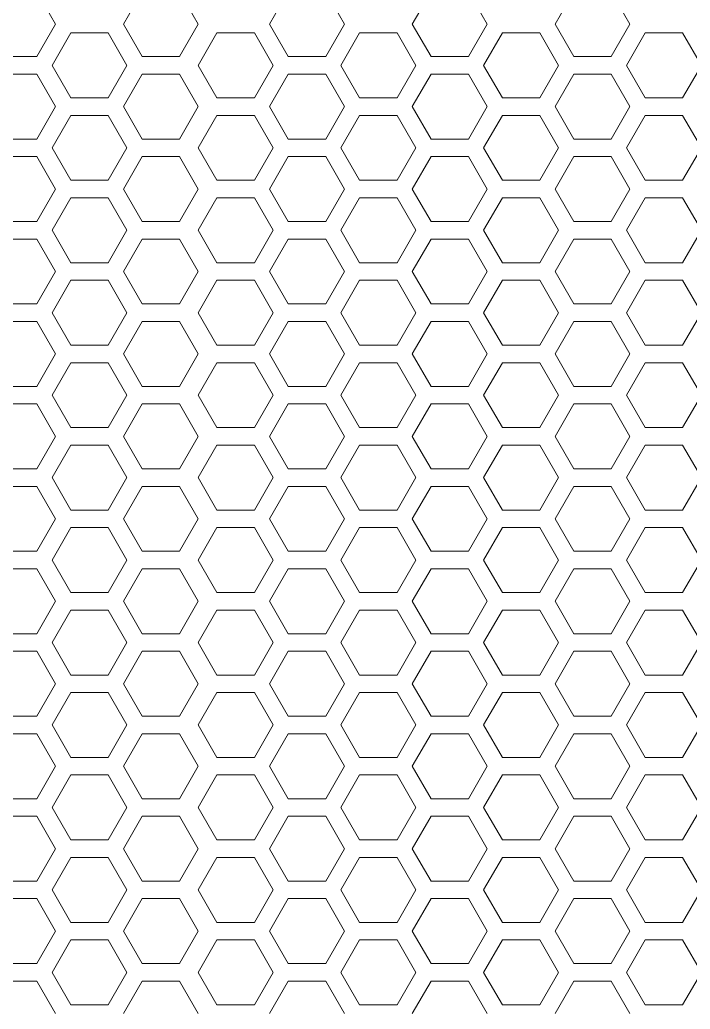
# Model space of a CAD drawing. Header units: millimetres. Extents: x 0 to 140, y -17 to 195.
# Drawn here: x 64.22 to 69.1, y 180.45 to 187.64 of the extents above; entities that cross this region are included whole.
import ezdxf

# ---------------------------------------------------------------- set-up
doc = ezdxf.new("R2010")
doc.units = ezdxf.units.MM
doc.layers.add('4203-42785_1_0', color=7, linetype='Continuous')

# ---------------------------------------------------------------- blocks, each defined once
blk = doc.blocks.new('a')
at = {"layer": '4203-42785_1_0', "color": 0, "linetype": 'ByBlock', "lineweight": 9}
for p, q in [((1507.3328, 491.3307), (1507.2261, 491.1459)), ((1507.653, 491.1459), (1507.5463, 491.3307)), ((1508.1461, 491.3307), (1508.0394, 491.1459)), ((1508.4662, 491.1459), (1508.3595, 491.3307)), ((1508.9594, 491.3307), (1508.8527, 491.1459)), ((1509.2795, 491.1459), (1509.1728, 491.3307)), ((1515.7856, 491.1459), (1515.6789, 491.3307)), ((1516.2788, 491.3307), (1516.1721, 491.1459)), ((1516.5989, 491.1459), (1516.4922, 491.3307)), ((1507.2261, 491.1459), (1507.3328, 490.961)), ((1507.5463, 490.961), (1507.653, 491.1459)), ((1508.0394, 491.1459), (1508.1461, 490.961)), ((1508.3595, 490.961), (1508.4662, 491.1459)), ((1508.8527, 491.1459), (1508.9594, 490.961)), ((1509.1728, 490.961), (1509.2795, 491.1459)), ((1515.6789, 490.961), (1515.7856, 491.1459)), ((1516.1721, 491.1459), (1516.2788, 490.961)), ((1516.4922, 490.961), (1516.5989, 491.1459)), ((1506.9262, 491.096), (1506.8194, 490.9111)), ((1507.1396, 491.096), (1506.9262, 491.096)), ((1507.2464, 490.9111), (1507.1396, 491.096)), ((1507.7395, 491.096), (1507.6327, 490.9111)), ((1507.9529, 491.096), (1507.7395, 491.096)), ((1508.0596, 490.9111), (1507.9529, 491.096)), ((1508.5527, 491.096), (1508.446, 490.9111)), ((1508.7661, 491.096), (1508.5527, 491.096)), ((1508.8728, 490.9111), (1508.7661, 491.096)), ((1509.366, 491.096), (1509.2593, 490.9111)), ((1509.5794, 491.096), (1509.366, 491.096)), ((1509.6862, 490.9111), (1509.5794, 491.096)), ((1515.8721, 491.096), (1515.7654, 490.9111)), ((1516.0855, 491.096), (1515.8721, 491.096)), ((1516.1923, 490.9111), (1516.0855, 491.096)), ((1507.3328, 490.961), (1507.5463, 490.961)), ((1508.1461, 490.961), (1508.3595, 490.961)), ((1508.9594, 490.961), (1509.1728, 490.961)), ((1515.4655, 490.961), (1515.6789, 490.961)), ((1516.2788, 490.961), (1516.4922, 490.961)), ((1506.8194, 490.9111), (1506.9262, 490.7262)), ((1507.1396, 490.7262), (1507.2464, 490.9111)), ((1507.6327, 490.9111), (1507.7395, 490.7262)), ((1507.9529, 490.7262), (1508.0596, 490.9111)), ((1508.446, 490.9111), (1508.5527, 490.7262)), ((1508.7661, 490.7262), (1508.8728, 490.9111)), ((1509.2593, 490.9111), (1509.366, 490.7262)), ((1509.5794, 490.7262), (1509.6862, 490.9111)), ((1515.7654, 490.9111), (1515.8721, 490.7262)), ((1516.0855, 490.7262), (1516.1923, 490.9111)), ((1507.3328, 490.8612), (1507.2261, 490.6763)), ((1507.5463, 490.8612), (1507.3328, 490.8612)), ((1507.653, 490.6763), (1507.5463, 490.8612)), ((1508.1461, 490.8612), (1508.0394, 490.6763)), ((1508.3595, 490.8612), (1508.1461, 490.8612)), ((1508.4662, 490.6763), (1508.3595, 490.8612)), ((1508.9594, 490.8612), (1508.8527, 490.6763)), ((1509.1728, 490.8612), (1508.9594, 490.8612)), ((1509.2795, 490.6763), (1509.1728, 490.8612)), ((1515.6789, 490.8612), (1515.4655, 490.8612)), ((1515.7856, 490.6763), (1515.6789, 490.8612)), ((1516.2788, 490.8612), (1516.1721, 490.6763)), ((1516.4922, 490.8612), (1516.2788, 490.8612)), ((1516.5989, 490.6763), (1516.4922, 490.8612)), ((1506.9262, 490.7262), (1507.1396, 490.7262)), ((1507.7395, 490.7262), (1507.9529, 490.7262)), ((1508.5527, 490.7262), (1508.7661, 490.7262)), ((1509.366, 490.7262), (1509.5794, 490.7262)), ((1515.8721, 490.7262), (1516.0855, 490.7262)), ((1507.2261, 490.6763), (1507.3328, 490.4915)), ((1507.5463, 490.4915), (1507.653, 490.6763)), ((1508.0394, 490.6763), (1508.1461, 490.4915)), ((1508.3595, 490.4915), (1508.4662, 490.6763)), ((1508.8527, 490.6763), (1508.9594, 490.4915)), ((1509.1728, 490.4915), (1509.2795, 490.6763)), ((1515.6789, 490.4915), (1515.7856, 490.6763)), ((1516.1721, 490.6763), (1516.2788, 490.4915)), ((1516.4922, 490.4915), (1516.5989, 490.6763)), ((1506.9262, 490.6264), (1506.8194, 490.4416)), ((1507.1396, 490.6264), (1506.9262, 490.6264)), ((1507.2464, 490.4416), (1507.1396, 490.6264)), ((1507.7395, 490.6264), (1507.6327, 490.4416)), ((1507.9529, 490.6264), (1507.7395, 490.6264)), ((1508.0596, 490.4416), (1507.9529, 490.6264)), ((1508.5527, 490.6264), (1508.446, 490.4416)), ((1508.7661, 490.6264), (1508.5527, 490.6264)), ((1508.8728, 490.4416), (1508.7661, 490.6264)), ((1509.366, 490.6264), (1509.2593, 490.4416)), ((1509.5794, 490.6264), (1509.366, 490.6264)), ((1509.6862, 490.4416), (1509.5794, 490.6264)), ((1515.8721, 490.6264), (1515.7654, 490.4416)), ((1516.0855, 490.6264), (1515.8721, 490.6264)), ((1516.1923, 490.4416), (1516.0855, 490.6264)), ((1507.3328, 490.4915), (1507.5463, 490.4915)), ((1508.1461, 490.4915), (1508.3595, 490.4915)), ((1508.9594, 490.4915), (1509.1728, 490.4915)), ((1515.4655, 490.4915), (1515.6789, 490.4915)), ((1516.2788, 490.4915), (1516.4922, 490.4915)), ((1506.8194, 490.4416), (1506.9262, 490.2567)), ((1507.1396, 490.2567), (1507.2464, 490.4416)), ((1507.6327, 490.4416), (1507.7395, 490.2567)), ((1507.9529, 490.2567), (1508.0596, 490.4416)), ((1508.446, 490.4416), (1508.5527, 490.2567)), ((1508.7661, 490.2567), (1508.8728, 490.4416)), ((1509.2593, 490.4416), (1509.366, 490.2567)), ((1509.5794, 490.2567), (1509.6862, 490.4416)), ((1515.7654, 490.4416), (1515.8721, 490.2567)), ((1516.0855, 490.2567), (1516.1923, 490.4416)), ((1507.3328, 490.3917), (1507.2261, 490.2068)), ((1507.5463, 490.3917), (1507.3328, 490.3917)), ((1507.653, 490.2068), (1507.5463, 490.3917)), ((1508.1461, 490.3917), (1508.0394, 490.2068)), ((1508.3595, 490.3917), (1508.1461, 490.3917)), ((1508.4662, 490.2068), (1508.3595, 490.3917)), ((1508.9594, 490.3917), (1508.8527, 490.2068)), ((1509.1728, 490.3917), (1508.9594, 490.3917)), ((1509.2795, 490.2068), (1509.1728, 490.3917)), ((1515.6789, 490.3917), (1515.4655, 490.3917)), ((1515.7856, 490.2068), (1515.6789, 490.3917)), ((1516.2788, 490.3917), (1516.1721, 490.2068)), ((1516.4922, 490.3917), (1516.2788, 490.3917)), ((1516.5989, 490.2068), (1516.4922, 490.3917)), ((1506.9262, 490.2567), (1507.1396, 490.2567)), ((1507.2261, 490.2068), (1507.3328, 490.0219)), ((1507.5463, 490.0219), (1507.653, 490.2068)), ((1507.7395, 490.2567), (1507.9529, 490.2567)), ((1508.0394, 490.2068), (1508.1461, 490.0219)), ((1508.3595, 490.0219), (1508.4662, 490.2068)), ((1508.5527, 490.2567), (1508.7661, 490.2567)), ((1508.8527, 490.2068), (1508.9594, 490.0219)), ((1509.1728, 490.0219), (1509.2795, 490.2068)), ((1509.366, 490.2567), (1509.5794, 490.2567)), ((1515.6789, 490.0219), (1515.7856, 490.2068)), ((1515.8721, 490.2567), (1516.0855, 490.2567)), ((1516.1721, 490.2068), (1516.2788, 490.0219)), ((1516.4922, 490.0219), (1516.5989, 490.2068)), ((1506.9262, 490.1569), (1506.8194, 489.972)), ((1507.1396, 490.1569), (1506.9262, 490.1569)), ((1507.2464, 489.972), (1507.1396, 490.1569)), ((1507.7395, 490.1569), (1507.6327, 489.972)), ((1507.9529, 490.1569), (1507.7395, 490.1569)), ((1508.0596, 489.972), (1507.9529, 490.1569)), ((1508.5527, 490.1569), (1508.446, 489.972)), ((1508.7661, 490.1569), (1508.5527, 490.1569)), ((1508.8728, 489.972), (1508.7661, 490.1569)), ((1509.366, 490.1569), (1509.2593, 489.972)), ((1509.5794, 490.1569), (1509.366, 490.1569)), ((1509.6862, 489.972), (1509.5794, 490.1569)), ((1515.8721, 490.1569), (1515.7654, 489.972)), ((1516.0855, 490.1569), (1515.8721, 490.1569)), ((1516.1923, 489.972), (1516.0855, 490.1569)), ((1507.3328, 490.0219), (1507.5463, 490.0219)), ((1508.1461, 490.0219), (1508.3595, 490.0219)), ((1508.9594, 490.0219), (1509.1728, 490.0219)), ((1515.4655, 490.0219), (1515.6789, 490.0219)), ((1516.2788, 490.0219), (1516.4922, 490.0219)), ((1506.8194, 489.972), (1506.9262, 489.7872)), ((1507.1396, 489.7872), (1507.2464, 489.972)), ((1507.6327, 489.972), (1507.7395, 489.7872)), ((1507.9529, 489.7872), (1508.0596, 489.972)), ((1508.446, 489.972), (1508.5527, 489.7872)), ((1508.7661, 489.7872), (1508.8728, 489.972)), ((1509.2593, 489.972), (1509.366, 489.7872)), ((1509.5794, 489.7872), (1509.6862, 489.972)), ((1515.7654, 489.972), (1515.8721, 489.7872)), ((1516.0855, 489.7872), (1516.1923, 489.972)), ((1507.3328, 489.9221), (1507.2261, 489.7373)), ((1507.5463, 489.9221), (1507.3328, 489.9221)), ((1507.653, 489.7373), (1507.5463, 489.9221)), ((1508.1461, 489.9221), (1508.0394, 489.7373)), ((1508.3595, 489.9221), (1508.1461, 489.9221)), ((1508.4662, 489.7373), (1508.3595, 489.9221)), ((1508.9594, 489.9221), (1508.8527, 489.7373)), ((1509.1728, 489.9221), (1508.9594, 489.9221)), ((1509.2795, 489.7373), (1509.1728, 489.9221)), ((1515.6789, 489.9221), (1515.4655, 489.9221)), ((1515.7856, 489.7373), (1515.6789, 489.9221)), ((1516.2788, 489.9221), (1516.1721, 489.7373)), ((1516.4922, 489.9221), (1516.2788, 489.9221)), ((1516.5989, 489.7373), (1516.4922, 489.9221)), ((1506.9262, 489.7872), (1507.1396, 489.7872)), ((1507.7395, 489.7872), (1507.9529, 489.7872)), ((1508.5527, 489.7872), (1508.7661, 489.7872)), ((1509.366, 489.7872), (1509.5794, 489.7872)), ((1515.8721, 489.7872), (1516.0855, 489.7872)), ((1507.2261, 489.7373), (1507.3328, 489.5524)), ((1507.5463, 489.5524), (1507.653, 489.7373)), ((1508.0394, 489.7373), (1508.1461, 489.5524)), ((1508.3595, 489.5524), (1508.4662, 489.7373)), ((1508.8527, 489.7373), (1508.9594, 489.5524)), ((1509.1728, 489.5524), (1509.2795, 489.7373)), ((1515.6789, 489.5524), (1515.7856, 489.7373)), ((1516.1721, 489.7373), (1516.2788, 489.5524)), ((1516.4922, 489.5524), (1516.5989, 489.7373)), ((1506.9262, 489.6873), (1506.8194, 489.5025)), ((1507.1396, 489.6873), (1506.9262, 489.6873)), ((1507.2464, 489.5025), (1507.1396, 489.6873)), ((1507.7395, 489.6873), (1507.6327, 489.5025)), ((1507.9529, 489.6873), (1507.7395, 489.6873)), ((1508.0596, 489.5025), (1507.9529, 489.6873)), ((1508.5527, 489.6873), (1508.446, 489.5025)), ((1508.7661, 489.6873), (1508.5527, 489.6873)), ((1508.8728, 489.5025), (1508.7661, 489.6873)), ((1509.366, 489.6873), (1509.2593, 489.5025)), ((1509.5794, 489.6873), (1509.366, 489.6873)), ((1509.6862, 489.5025), (1509.5794, 489.6873)), ((1515.8721, 489.6873), (1515.7654, 489.5025)), ((1516.0855, 489.6873), (1515.8721, 489.6873)), ((1516.1923, 489.5025), (1516.0855, 489.6873)), ((1507.3328, 489.5524), (1507.5463, 489.5524)), ((1508.1461, 489.5524), (1508.3595, 489.5524)), ((1508.9594, 489.5524), (1509.1728, 489.5524)), ((1515.4655, 489.5524), (1515.6789, 489.5524)), ((1516.2788, 489.5524), (1516.4922, 489.5524)), ((1506.8194, 489.5025), (1506.9262, 489.3176)), ((1507.1396, 489.3176), (1507.2464, 489.5025)), ((1507.6327, 489.5025), (1507.7395, 489.3176)), ((1507.9529, 489.3176), (1508.0596, 489.5025)), ((1508.446, 489.5025), (1508.5527, 489.3176)), ((1508.7661, 489.3176), (1508.8728, 489.5025)), ((1509.2593, 489.5025), (1509.366, 489.3176)), ((1509.5794, 489.3176), (1509.6862, 489.5025)), ((1515.7654, 489.5025), (1515.8721, 489.3176)), ((1516.0855, 489.3176), (1516.1923, 489.5025)), ((1507.3328, 489.4526), (1507.2261, 489.2677)), ((1507.5463, 489.4526), (1507.3328, 489.4526)), ((1507.653, 489.2677), (1507.5463, 489.4526)), ((1508.1461, 489.4526), (1508.0394, 489.2677)), ((1508.3595, 489.4526), (1508.1461, 489.4526)), ((1508.4662, 489.2677), (1508.3595, 489.4526)), ((1508.9594, 489.4526), (1508.8527, 489.2677)), ((1509.1728, 489.4526), (1508.9594, 489.4526)), ((1509.2795, 489.2677), (1509.1728, 489.4526)), ((1515.6789, 489.4526), (1515.4655, 489.4526)), ((1515.7856, 489.2677), (1515.6789, 489.4526)), ((1516.2788, 489.4526), (1516.1721, 489.2677)), ((1516.4922, 489.4526), (1516.2788, 489.4526)), ((1516.5989, 489.2677), (1516.4922, 489.4526)), ((1506.9262, 489.3176), (1507.1396, 489.3176)), ((1507.7395, 489.3176), (1507.9529, 489.3176)), ((1508.5527, 489.3176), (1508.7661, 489.3176)), ((1509.366, 489.3176), (1509.5794, 489.3176)), ((1515.8721, 489.3176), (1516.0855, 489.3176)), ((1507.2261, 489.2677), (1507.3328, 489.0828)), ((1507.5463, 489.0828), (1507.653, 489.2677)), ((1508.0394, 489.2677), (1508.1461, 489.0828)), ((1508.3595, 489.0828), (1508.4662, 489.2677)), ((1508.8527, 489.2677), (1508.9594, 489.0828)), ((1509.1728, 489.0828), (1509.2795, 489.2677)), ((1515.6789, 489.0828), (1515.7856, 489.2677)), ((1516.1721, 489.2677), (1516.2788, 489.0828)), ((1516.4922, 489.0828), (1516.5989, 489.2677)), ((1506.9262, 489.2178), (1506.8194, 489.0329)), ((1507.1396, 489.2178), (1506.9262, 489.2178)), ((1507.2464, 489.0329), (1507.1396, 489.2178)), ((1507.7395, 489.2178), (1507.6327, 489.0329)), ((1507.9529, 489.2178), (1507.7395, 489.2178)), ((1508.0596, 489.0329), (1507.9529, 489.2178)), ((1508.5527, 489.2178), (1508.446, 489.0329)), ((1508.7661, 489.2178), (1508.5527, 489.2178)), ((1508.8728, 489.0329), (1508.7661, 489.2178)), ((1509.366, 489.2178), (1509.2593, 489.0329)), ((1509.5794, 489.2178), (1509.366, 489.2178)), ((1509.6862, 489.0329), (1509.5794, 489.2178)), ((1515.8721, 489.2178), (1515.7654, 489.0329)), ((1516.0855, 489.2178), (1515.8721, 489.2178)), ((1516.1923, 489.0329), (1516.0855, 489.2178)), ((1507.3328, 489.0828), (1507.5463, 489.0828)), ((1508.1461, 489.0828), (1508.3595, 489.0828)), ((1508.9594, 489.0828), (1509.1728, 489.0828)), ((1515.4655, 489.0828), (1515.6789, 489.0828)), ((1516.2788, 489.0828), (1516.4922, 489.0828)), ((1506.8194, 489.0329), (1506.9262, 488.8481)), ((1507.1396, 488.8481), (1507.2464, 489.0329)), ((1507.6327, 489.0329), (1507.7395, 488.8481)), ((1507.9529, 488.8481), (1508.0596, 489.0329)), ((1508.446, 489.0329), (1508.5527, 488.8481)), ((1508.7661, 488.8481), (1508.8728, 489.0329)), ((1509.2593, 489.0329), (1509.366, 488.8481)), ((1509.5794, 488.8481), (1509.6862, 489.0329)), ((1515.7654, 489.0329), (1515.8721, 488.8481)), ((1516.0855, 488.8481), (1516.1923, 489.0329)), ((1507.3328, 488.983), (1507.2261, 488.7982)), ((1507.5463, 488.983), (1507.3328, 488.983)), ((1507.653, 488.7982), (1507.5463, 488.983)), ((1508.1461, 488.983), (1508.0394, 488.7982)), ((1508.3595, 488.983), (1508.1461, 488.983)), ((1508.4662, 488.7982), (1508.3595, 488.983)), ((1508.9594, 488.983), (1508.8527, 488.7982)), ((1509.1728, 488.983), (1508.9594, 488.983)), ((1509.2795, 488.7982), (1509.1728, 488.983)), ((1515.6789, 488.983), (1515.4655, 488.983)), ((1515.7856, 488.7982), (1515.6789, 488.983)), ((1516.2788, 488.983), (1516.1721, 488.7982)), ((1516.4922, 488.983), (1516.2788, 488.983)), ((1516.5989, 488.7982), (1516.4922, 488.983)), ((1506.9262, 488.8481), (1507.1396, 488.8481)), ((1507.2261, 488.7982), (1507.3328, 488.6133)), ((1507.5463, 488.6133), (1507.653, 488.7982)), ((1507.7395, 488.8481), (1507.9529, 488.8481)), ((1508.0394, 488.7982), (1508.1461, 488.6133)), ((1508.3595, 488.6133), (1508.4662, 488.7982)), ((1508.5527, 488.8481), (1508.7661, 488.8481)), ((1508.8527, 488.7982), (1508.9594, 488.6133)), ((1509.1728, 488.6133), (1509.2795, 488.7982)), ((1509.366, 488.8481), (1509.5794, 488.8481)), ((1515.6789, 488.6133), (1515.7856, 488.7982)), ((1515.8721, 488.8481), (1516.0855, 488.8481)), ((1516.1721, 488.7982), (1516.2788, 488.6133)), ((1516.4922, 488.6133), (1516.5989, 488.7982)), ((1506.9262, 488.7483), (1506.8194, 488.5634)), ((1507.1396, 488.7483), (1506.9262, 488.7483)), ((1507.2464, 488.5634), (1507.1396, 488.7483)), ((1507.7395, 488.7483), (1507.6327, 488.5634)), ((1507.9529, 488.7483), (1507.7395, 488.7483)), ((1508.0596, 488.5634), (1507.9529, 488.7483)), ((1508.5527, 488.7483), (1508.446, 488.5634)), ((1508.7661, 488.7483), (1508.5527, 488.7483)), ((1508.8728, 488.5634), (1508.7661, 488.7483)), ((1509.366, 488.7483), (1509.2593, 488.5634)), ((1509.5794, 488.7483), (1509.366, 488.7483)), ((1509.6862, 488.5634), (1509.5794, 488.7483)), ((1515.8721, 488.7483), (1515.7654, 488.5634)), ((1516.0855, 488.7483), (1515.8721, 488.7483)), ((1516.1923, 488.5634), (1516.0855, 488.7483)), ((1507.3328, 488.6133), (1507.5463, 488.6133)), ((1508.1461, 488.6133), (1508.3595, 488.6133)), ((1508.9594, 488.6133), (1509.1728, 488.6133)), ((1515.4655, 488.6133), (1515.6789, 488.6133)), ((1516.2788, 488.6133), (1516.4922, 488.6133)), ((1506.8194, 488.5634), (1506.9262, 488.3785)), ((1507.1396, 488.3785), (1507.2464, 488.5634)), ((1507.6327, 488.5634), (1507.7395, 488.3785)), ((1507.9529, 488.3785), (1508.0596, 488.5634)), ((1508.446, 488.5634), (1508.5527, 488.3785)), ((1508.7661, 488.3785), (1508.8728, 488.5634)), ((1509.2593, 488.5634), (1509.366, 488.3785)), ((1509.5794, 488.3785), (1509.6862, 488.5634)), ((1515.7654, 488.5634), (1515.8721, 488.3785)), ((1516.0855, 488.3785), (1516.1923, 488.5634)), ((1507.3328, 488.5135), (1507.2261, 488.3286)), ((1507.5463, 488.5135), (1507.3328, 488.5135)), ((1507.653, 488.3286), (1507.5463, 488.5135)), ((1508.1461, 488.5135), (1508.0394, 488.3286)), ((1508.3595, 488.5135), (1508.1461, 488.5135)), ((1508.4662, 488.3286), (1508.3595, 488.5135)), ((1508.9594, 488.5135), (1508.8527, 488.3286)), ((1509.1728, 488.5135), (1508.9594, 488.5135)), ((1509.2795, 488.3286), (1509.1728, 488.5135)), ((1515.6789, 488.5135), (1515.4655, 488.5135)), ((1515.7856, 488.3286), (1515.6789, 488.5135)), ((1516.2788, 488.5135), (1516.1721, 488.3286)), ((1516.4922, 488.5135), (1516.2788, 488.5135)), ((1516.5989, 488.3286), (1516.4922, 488.5135)), ((1506.9262, 488.3785), (1507.1396, 488.3785)), ((1507.7395, 488.3785), (1507.9529, 488.3785)), ((1508.5527, 488.3785), (1508.7661, 488.3785)), ((1509.366, 488.3785), (1509.5794, 488.3785)), ((1515.8721, 488.3785), (1516.0855, 488.3785)), ((1507.2261, 488.3286), (1507.3328, 488.1438)), ((1507.5463, 488.1438), (1507.653, 488.3286)), ((1508.0394, 488.3286), (1508.1461, 488.1438)), ((1508.3595, 488.1438), (1508.4662, 488.3286)), ((1508.8527, 488.3286), (1508.9594, 488.1438)), ((1509.1728, 488.1438), (1509.2795, 488.3286)), ((1515.6789, 488.1438), (1515.7856, 488.3286)), ((1516.1721, 488.3286), (1516.2788, 488.1438)), ((1516.4922, 488.1438), (1516.5989, 488.3286)), ((1506.9262, 488.2787), (1506.8194, 488.0938)), ((1507.1396, 488.2787), (1506.9262, 488.2787)), ((1507.2464, 488.0938), (1507.1396, 488.2787)), ((1507.7395, 488.2787), (1507.6327, 488.0938)), ((1507.9529, 488.2787), (1507.7395, 488.2787)), ((1508.0596, 488.0938), (1507.9529, 488.2787)), ((1508.5527, 488.2787), (1508.446, 488.0938)), ((1508.7661, 488.2787), (1508.5527, 488.2787)), ((1508.8728, 488.0938), (1508.7661, 488.2787)), ((1509.366, 488.2787), (1509.2593, 488.0938)), ((1509.5794, 488.2787), (1509.366, 488.2787)), ((1509.6862, 488.0938), (1509.5794, 488.2787)), ((1515.8721, 488.2787), (1515.7654, 488.0938)), ((1516.0855, 488.2787), (1515.8721, 488.2787)), ((1516.1923, 488.0938), (1516.0855, 488.2787)), ((1507.3328, 488.1438), (1507.5463, 488.1438)), ((1508.1461, 488.1438), (1508.3595, 488.1438)), ((1508.9594, 488.1438), (1509.1728, 488.1438)), ((1515.4655, 488.1438), (1515.6789, 488.1438)), ((1516.2788, 488.1438), (1516.4922, 488.1438)), ((1506.8194, 488.0938), (1506.9262, 487.909)), ((1507.1396, 487.909), (1507.2464, 488.0938)), ((1507.6327, 488.0938), (1507.7395, 487.909)), ((1507.9529, 487.909), (1508.0596, 488.0938)), ((1508.446, 488.0938), (1508.5527, 487.909)), ((1508.7661, 487.909), (1508.8728, 488.0938)), ((1509.2593, 488.0938), (1509.366, 487.909)), ((1509.5794, 487.909), (1509.6862, 488.0938)), ((1515.7654, 488.0938), (1515.8721, 487.909)), ((1516.0855, 487.909), (1516.1923, 488.0938)), ((1507.3328, 488.0439), (1507.2261, 487.8591)), ((1507.5463, 488.0439), (1507.3328, 488.0439)), ((1507.653, 487.8591), (1507.5463, 488.0439)), ((1508.1461, 488.0439), (1508.0394, 487.8591)), ((1508.3595, 488.0439), (1508.1461, 488.0439)), ((1508.4662, 487.8591), (1508.3595, 488.0439)), ((1508.9594, 488.0439), (1508.8527, 487.8591)), ((1509.1728, 488.0439), (1508.9594, 488.0439)), ((1509.2795, 487.8591), (1509.1728, 488.0439)), ((1515.6789, 488.0439), (1515.4655, 488.0439)), ((1515.7856, 487.8591), (1515.6789, 488.0439)), ((1516.2788, 488.0439), (1516.1721, 487.8591)), ((1516.4922, 488.0439), (1516.2788, 488.0439)), ((1516.5989, 487.8591), (1516.4922, 488.0439)), ((1506.9262, 487.909), (1507.1396, 487.909)), ((1507.7395, 487.909), (1507.9529, 487.909)), ((1508.5527, 487.909), (1508.7661, 487.909)), ((1509.366, 487.909), (1509.5794, 487.909)), ((1515.8721, 487.909), (1516.0855, 487.909)), ((1507.2261, 487.8591), (1507.3328, 487.6742)), ((1507.5463, 487.6742), (1507.653, 487.8591)), ((1508.0394, 487.8591), (1508.1461, 487.6742)), ((1508.3595, 487.6742), (1508.4662, 487.8591)), ((1508.8527, 487.8591), (1508.9594, 487.6742)), ((1509.1728, 487.6742), (1509.2795, 487.8591)), ((1515.6789, 487.6742), (1515.7856, 487.8591)), ((1516.1721, 487.8591), (1516.2788, 487.6742)), ((1516.4922, 487.6742), (1516.5989, 487.8591)), ((1506.9262, 487.8092), (1506.8194, 487.6243)), ((1507.1396, 487.8092), (1506.9262, 487.8092)), ((1507.2464, 487.6243), (1507.1396, 487.8092)), ((1507.7395, 487.8092), (1507.6327, 487.6243)), ((1507.9529, 487.8092), (1507.7395, 487.8092)), ((1508.0596, 487.6243), (1507.9529, 487.8092)), ((1508.5527, 487.8092), (1508.446, 487.6243)), ((1508.7661, 487.8092), (1508.5527, 487.8092)), ((1508.8728, 487.6243), (1508.7661, 487.8092)), ((1509.366, 487.8092), (1509.2593, 487.6243)), ((1509.5794, 487.8092), (1509.366, 487.8092)), ((1509.6862, 487.6243), (1509.5794, 487.8092)), ((1515.8721, 487.8092), (1515.7654, 487.6243)), ((1516.0855, 487.8092), (1515.8721, 487.8092)), ((1516.1923, 487.6243), (1516.0855, 487.8092)), ((1507.3328, 487.6742), (1507.5463, 487.6742)), ((1508.1461, 487.6742), (1508.3595, 487.6742)), ((1508.9594, 487.6742), (1509.1728, 487.6742)), ((1515.4655, 487.6742), (1515.6789, 487.6742)), ((1516.2788, 487.6742), (1516.4922, 487.6742)), ((1506.8194, 487.6243), (1506.9262, 487.4394)), ((1507.1396, 487.4394), (1507.2464, 487.6243)), ((1507.6327, 487.6243), (1507.7395, 487.4394)), ((1507.9529, 487.4394), (1508.0596, 487.6243)), ((1508.446, 487.6243), (1508.5527, 487.4394)), ((1508.7661, 487.4394), (1508.8728, 487.6243)), ((1509.2593, 487.6243), (1509.366, 487.4394)), ((1509.5794, 487.4394), (1509.6862, 487.6243)), ((1515.7654, 487.6243), (1515.8721, 487.4394)), ((1516.0855, 487.4394), (1516.1923, 487.6243)), ((1507.3328, 487.5744), (1507.2261, 487.3895)), ((1507.5463, 487.5744), (1507.3328, 487.5744)), ((1507.653, 487.3895), (1507.5463, 487.5744)), ((1508.1461, 487.5744), (1508.0394, 487.3895)), ((1508.3595, 487.5744), (1508.1461, 487.5744)), ((1508.4662, 487.3895), (1508.3595, 487.5744)), ((1508.9594, 487.5744), (1508.8527, 487.3895)), ((1509.1728, 487.5744), (1508.9594, 487.5744)), ((1509.2795, 487.3895), (1509.1728, 487.5744)), ((1515.6789, 487.5744), (1515.4655, 487.5744)), ((1515.7856, 487.3895), (1515.6789, 487.5744)), ((1516.2788, 487.5744), (1516.1721, 487.3895)), ((1516.4922, 487.5744), (1516.2788, 487.5744)), ((1516.5989, 487.3895), (1516.4922, 487.5744)), ((1506.9262, 487.4394), (1507.1396, 487.4394)), ((1507.2261, 487.3895), (1507.3328, 487.2047)), ((1507.5463, 487.2047), (1507.653, 487.3895)), ((1507.7395, 487.4394), (1507.9529, 487.4394)), ((1508.0394, 487.3895), (1508.1461, 487.2047)), ((1508.3595, 487.2047), (1508.4662, 487.3895)), ((1508.5527, 487.4394), (1508.7661, 487.4394)), ((1508.8527, 487.3895), (1508.9594, 487.2047)), ((1509.1728, 487.2047), (1509.2795, 487.3895)), ((1509.366, 487.4394), (1509.5794, 487.4394)), ((1515.6789, 487.2047), (1515.7856, 487.3895)), ((1515.8721, 487.4394), (1516.0855, 487.4394)), ((1516.1721, 487.3895), (1516.2788, 487.2047)), ((1516.4922, 487.2047), (1516.5989, 487.3895)), ((1506.9262, 487.3396), (1506.8194, 487.1548)), ((1507.1396, 487.3396), (1506.9262, 487.3396)), ((1507.2464, 487.1548), (1507.1396, 487.3396)), ((1507.7395, 487.3396), (1507.6327, 487.1548)), ((1507.9529, 487.3396), (1507.7395, 487.3396)), ((1508.0596, 487.1548), (1507.9529, 487.3396)), ((1508.5527, 487.3396), (1508.446, 487.1548)), ((1508.7661, 487.3396), (1508.5527, 487.3396)), ((1508.8728, 487.1548), (1508.7661, 487.3396)), ((1509.366, 487.3396), (1509.2593, 487.1548)), ((1509.5794, 487.3396), (1509.366, 487.3396)), ((1509.6862, 487.1548), (1509.5794, 487.3396)), ((1515.8721, 487.3396), (1515.7654, 487.1548)), ((1516.0855, 487.3396), (1515.8721, 487.3396)), ((1516.1923, 487.1548), (1516.0855, 487.3396)), ((1507.3328, 487.2047), (1507.5463, 487.2047)), ((1508.1461, 487.2047), (1508.3595, 487.2047)), ((1508.9594, 487.2047), (1509.1728, 487.2047)), ((1515.4655, 487.2047), (1515.6789, 487.2047)), ((1516.2788, 487.2047), (1516.4922, 487.2047)), ((1506.8194, 487.1548), (1506.9262, 486.9699)), ((1507.1396, 486.9699), (1507.2464, 487.1548)), ((1507.6327, 487.1548), (1507.7395, 486.9699)), ((1507.9529, 486.9699), (1508.0596, 487.1548)), ((1508.446, 487.1548), (1508.5527, 486.9699)), ((1508.7661, 486.9699), (1508.8728, 487.1548)), ((1509.2593, 487.1548), (1509.366, 486.9699)), ((1509.5794, 486.9699), (1509.6862, 487.1548)), ((1515.7654, 487.1548), (1515.8721, 486.9699)), ((1516.0855, 486.9699), (1516.1923, 487.1548)), ((1507.3328, 487.1049), (1507.2261, 486.92)), ((1507.5463, 487.1049), (1507.3328, 487.1049)), ((1507.653, 486.92), (1507.5463, 487.1049)), ((1508.1461, 487.1049), (1508.0394, 486.92)), ((1508.3595, 487.1049), (1508.1461, 487.1049)), ((1508.4662, 486.92), (1508.3595, 487.1049)), ((1508.9594, 487.1049), (1508.8527, 486.92)), ((1509.1728, 487.1049), (1508.9594, 487.1049)), ((1509.2795, 486.92), (1509.1728, 487.1049)), ((1515.6789, 487.1049), (1515.4655, 487.1049)), ((1515.7856, 486.92), (1515.6789, 487.1049)), ((1516.2788, 487.1049), (1516.1721, 486.92)), ((1516.4922, 487.1049), (1516.2788, 487.1049)), ((1516.5989, 486.92), (1516.4922, 487.1049)), ((1506.9262, 486.9699), (1507.1396, 486.9699)), ((1507.7395, 486.9699), (1507.9529, 486.9699)), ((1508.5527, 486.9699), (1508.7661, 486.9699)), ((1509.366, 486.9699), (1509.5794, 486.9699)), ((1515.8721, 486.9699), (1516.0855, 486.9699)), ((1507.2261, 486.92), (1507.3328, 486.7351)), ((1507.5463, 486.7351), (1507.653, 486.92)), ((1508.0394, 486.92), (1508.1461, 486.7351)), ((1508.3595, 486.7351), (1508.4662, 486.92)), ((1508.8527, 486.92), (1508.9594, 486.7351)), ((1509.1728, 486.7351), (1509.2795, 486.92)), ((1515.6789, 486.7351), (1515.7856, 486.92)), ((1516.1721, 486.92), (1516.2788, 486.7351)), ((1516.4922, 486.7351), (1516.5989, 486.92)), ((1506.9262, 486.8701), (1506.8194, 486.6852)), ((1507.1396, 486.8701), (1506.9262, 486.8701)), ((1507.2464, 486.6852), (1507.1396, 486.8701)), ((1507.7395, 486.8701), (1507.6327, 486.6852)), ((1507.9529, 486.8701), (1507.7395, 486.8701)), ((1508.0596, 486.6852), (1507.9529, 486.8701)), ((1508.5527, 486.8701), (1508.446, 486.6852)), ((1508.7661, 486.8701), (1508.5527, 486.8701)), ((1508.8728, 486.6852), (1508.7661, 486.8701)), ((1509.366, 486.8701), (1509.2593, 486.6852)), ((1509.5794, 486.8701), (1509.366, 486.8701)), ((1509.6862, 486.6852), (1509.5794, 486.8701)), ((1515.8721, 486.8701), (1515.7654, 486.6852)), ((1516.0855, 486.8701), (1515.8721, 486.8701)), ((1516.1923, 486.6852), (1516.0855, 486.8701)), ((1507.3328, 486.7351), (1507.5463, 486.7351)), ((1508.1461, 486.7351), (1508.3595, 486.7351)), ((1508.9594, 486.7351), (1509.1728, 486.7351)), ((1515.4655, 486.7351), (1515.6789, 486.7351)), ((1516.2788, 486.7351), (1516.4922, 486.7351)), ((1506.8194, 486.6852), (1506.9262, 486.5004)), ((1507.1396, 486.5004), (1507.2464, 486.6852)), ((1507.6327, 486.6852), (1507.7395, 486.5004)), ((1507.9529, 486.5004), (1508.0596, 486.6852)), ((1508.446, 486.6852), (1508.5527, 486.5004)), ((1508.7661, 486.5004), (1508.8728, 486.6852)), ((1509.2593, 486.6852), (1509.366, 486.5004)), ((1509.5794, 486.5004), (1509.6862, 486.6852)), ((1515.7654, 486.6852), (1515.8721, 486.5004)), ((1516.0855, 486.5004), (1516.1923, 486.6852)), ((1507.3328, 486.6353), (1507.2261, 486.4504)), ((1507.5463, 486.6353), (1507.3328, 486.6353)), ((1507.653, 486.4504), (1507.5463, 486.6353)), ((1508.1461, 486.6353), (1508.0394, 486.4504)), ((1508.3595, 486.6353), (1508.1461, 486.6353)), ((1508.4662, 486.4504), (1508.3595, 486.6353)), ((1508.9594, 486.6353), (1508.8527, 486.4504)), ((1509.1728, 486.6353), (1508.9594, 486.6353)), ((1509.2795, 486.4504), (1509.1728, 486.6353)), ((1515.6789, 486.6353), (1515.4655, 486.6353)), ((1515.7856, 486.4504), (1515.6789, 486.6353)), ((1516.2788, 486.6353), (1516.1721, 486.4504)), ((1516.4922, 486.6353), (1516.2788, 486.6353)), ((1516.5989, 486.4504), (1516.4922, 486.6353)), ((1506.9262, 486.5004), (1507.1396, 486.5004)), ((1507.7395, 486.5004), (1507.9529, 486.5004)), ((1508.5527, 486.5004), (1508.7661, 486.5004)), ((1509.366, 486.5004), (1509.5794, 486.5004)), ((1515.8721, 486.5004), (1516.0855, 486.5004)), ((1507.2261, 486.4504), (1507.3328, 486.2656)), ((1507.5463, 486.2656), (1507.653, 486.4504)), ((1508.0394, 486.4504), (1508.1461, 486.2656)), ((1508.3595, 486.2656), (1508.4662, 486.4504)), ((1508.8527, 486.4504), (1508.9594, 486.2656)), ((1509.1728, 486.2656), (1509.2795, 486.4504)), ((1515.6789, 486.2656), (1515.7856, 486.4504)), ((1516.1721, 486.4504), (1516.2788, 486.2656)), ((1516.4922, 486.2656), (1516.5989, 486.4504)), ((1506.9262, 486.4005), (1506.8194, 486.2157)), ((1507.1396, 486.4005), (1506.9262, 486.4005)), ((1507.2464, 486.2157), (1507.1396, 486.4005)), ((1507.7395, 486.4005), (1507.6327, 486.2157)), ((1507.9529, 486.4005), (1507.7395, 486.4005)), ((1508.0596, 486.2157), (1507.9529, 486.4005)), ((1508.5527, 486.4005), (1508.446, 486.2157)), ((1508.7661, 486.4005), (1508.5527, 486.4005)), ((1508.8728, 486.2157), (1508.7661, 486.4005)), ((1509.366, 486.4005), (1509.2593, 486.2157)), ((1509.5794, 486.4005), (1509.366, 486.4005)), ((1509.6862, 486.2157), (1509.5794, 486.4005)), ((1515.8721, 486.4005), (1515.7654, 486.2157)), ((1516.0855, 486.4005), (1515.8721, 486.4005)), ((1516.1923, 486.2157), (1516.0855, 486.4005)), ((1507.3328, 486.2656), (1507.5463, 486.2656)), ((1508.1461, 486.2656), (1508.3595, 486.2656)), ((1508.9594, 486.2656), (1509.1728, 486.2656)), ((1515.4655, 486.2656), (1515.6789, 486.2656)), ((1516.2788, 486.2656), (1516.4922, 486.2656)), ((1506.8194, 486.2157), (1506.9262, 486.0308)), ((1507.1396, 486.0308), (1507.2464, 486.2157)), ((1507.6327, 486.2157), (1507.7395, 486.0308)), ((1507.9529, 486.0308), (1508.0596, 486.2157)), ((1508.446, 486.2157), (1508.5527, 486.0308)), ((1508.7661, 486.0308), (1508.8728, 486.2157)), ((1509.2593, 486.2157), (1509.366, 486.0308)), ((1509.5794, 486.0308), (1509.6862, 486.2157)), ((1515.7654, 486.2157), (1515.8721, 486.0308)), ((1516.0855, 486.0308), (1516.1923, 486.2157)), ((1507.3328, 486.1658), (1507.2261, 485.9809)), ((1507.5463, 486.1658), (1507.3328, 486.1658)), ((1507.653, 485.9809), (1507.5463, 486.1658)), ((1508.1461, 486.1658), (1508.0394, 485.9809)), ((1508.3595, 486.1658), (1508.1461, 486.1658)), ((1508.4662, 485.9809), (1508.3595, 486.1658)), ((1508.9594, 486.1658), (1508.8527, 485.9809)), ((1509.1728, 486.1658), (1508.9594, 486.1658)), ((1509.2795, 485.9809), (1509.1728, 486.1658)), ((1515.6789, 486.1658), (1515.4655, 486.1658)), ((1515.7856, 485.9809), (1515.6789, 486.1658)), ((1516.2788, 486.1658), (1516.1721, 485.9809)), ((1516.4922, 486.1658), (1516.2788, 486.1658)), ((1516.5989, 485.9809), (1516.4922, 486.1658)), ((1506.9262, 486.0308), (1507.1396, 486.0308)), ((1507.2261, 485.9809), (1507.3328, 485.796)), ((1507.5463, 485.796), (1507.653, 485.9809)), ((1507.7395, 486.0308), (1507.9529, 486.0308)), ((1508.0394, 485.9809), (1508.1461, 485.796)), ((1508.3595, 485.796), (1508.4662, 485.9809)), ((1508.5527, 486.0308), (1508.7661, 486.0308)), ((1508.8527, 485.9809), (1508.9594, 485.796)), ((1509.1728, 485.796), (1509.2795, 485.9809)), ((1509.366, 486.0308), (1509.5794, 486.0308)), ((1515.6789, 485.796), (1515.7856, 485.9809)), ((1515.8721, 486.0308), (1516.0855, 486.0308)), ((1516.1721, 485.9809), (1516.2788, 485.796)), ((1516.4922, 485.796), (1516.5989, 485.9809)), ((1506.9262, 485.931), (1506.8194, 485.7461)), ((1507.1396, 485.931), (1506.9262, 485.931)), ((1507.2464, 485.7461), (1507.1396, 485.931)), ((1507.7395, 485.931), (1507.6327, 485.7461)), ((1507.9529, 485.931), (1507.7395, 485.931)), ((1508.0596, 485.7461), (1507.9529, 485.931)), ((1508.5527, 485.931), (1508.446, 485.7461)), ((1508.7661, 485.931), (1508.5527, 485.931)), ((1508.8728, 485.7461), (1508.7661, 485.931)), ((1509.366, 485.931), (1509.2593, 485.7461)), ((1509.5794, 485.931), (1509.366, 485.931)), ((1509.6862, 485.7461), (1509.5794, 485.931)), ((1515.8721, 485.931), (1515.7654, 485.7461)), ((1516.0855, 485.931), (1515.8721, 485.931)), ((1516.1923, 485.7461), (1516.0855, 485.931)), ((1507.3328, 485.796), (1507.5463, 485.796)), ((1508.1461, 485.796), (1508.3595, 485.796)), ((1508.9594, 485.796), (1509.1728, 485.796)), ((1515.4655, 485.796), (1515.6789, 485.796)), ((1516.2788, 485.796), (1516.4922, 485.796)), ((1506.8194, 485.7461), (1506.9262, 485.5613)), ((1507.1396, 485.5613), (1507.2464, 485.7461)), ((1507.6327, 485.7461), (1507.7395, 485.5613)), ((1507.9529, 485.5613), (1508.0596, 485.7461)), ((1508.446, 485.7461), (1508.5527, 485.5613)), ((1508.7661, 485.5613), (1508.8728, 485.7461)), ((1509.2593, 485.7461), (1509.366, 485.5613)), ((1509.5794, 485.5613), (1509.6862, 485.7461)), ((1515.7654, 485.7461), (1515.8721, 485.5613)), ((1516.0855, 485.5613), (1516.1923, 485.7461)), ((1507.3328, 485.6962), (1507.2261, 485.5114)), ((1507.5463, 485.6962), (1507.3328, 485.6962)), ((1507.653, 485.5114), (1507.5463, 485.6962)), ((1508.1461, 485.6962), (1508.0394, 485.5114)), ((1508.3595, 485.6962), (1508.1461, 485.6962)), ((1508.4662, 485.5114), (1508.3595, 485.6962)), ((1508.9594, 485.6962), (1508.8527, 485.5114)), ((1509.1728, 485.6962), (1508.9594, 485.6962)), ((1509.2795, 485.5114), (1509.1728, 485.6962)), ((1515.6789, 485.6962), (1515.4655, 485.6962)), ((1515.7856, 485.5114), (1515.6789, 485.6962)), ((1516.2788, 485.6962), (1516.1721, 485.5114)), ((1516.4922, 485.6962), (1516.2788, 485.6962)), ((1516.5989, 485.5114), (1516.4922, 485.6962)), ((1506.9262, 485.5613), (1507.1396, 485.5613)), ((1507.7395, 485.5613), (1507.9529, 485.5613)), ((1508.5527, 485.5613), (1508.7661, 485.5613)), ((1509.366, 485.5613), (1509.5794, 485.5613)), ((1515.8721, 485.5613), (1516.0855, 485.5613))]:
    blk.add_line(p, q, dxfattribs=at)

msp = doc.modelspace()

# ---------------------------------------------------------------- block references
at = {"lineweight": 15, "xscale": 1.275468447124703, "yscale": 1.275468447124703, "zscale": 1.275468447124703}
for p in [(-1868.8528, -438.8363), (-1856.3807, -438.8363)]:
    msp.add_blockref('a', p, dxfattribs=at)

doc.saveas('drawing.dxf')
